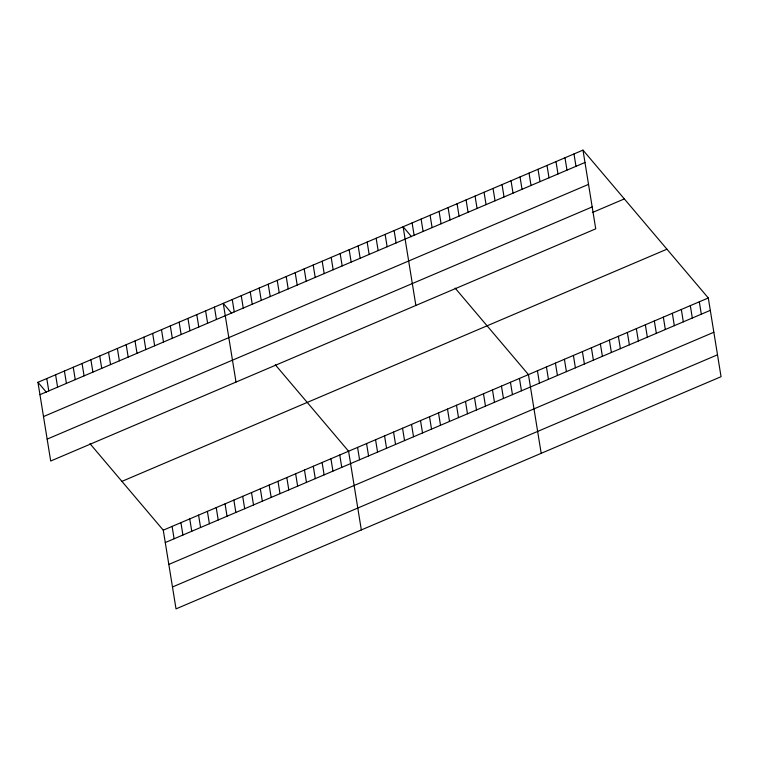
<?xml version="1.0" encoding="UTF-8"?>
<svg xmlns="http://www.w3.org/2000/svg" width="759" height="759" viewBox="0 0 759 759"><rect width="100%" height="100%" fill="white"/><g stroke="black" fill="none" stroke-linecap="round" stroke-linejoin="round"><path stroke-width="1.14" d="M582.978 150.121L595.73 228.829L50.701 461.017L37.95 382.299L582.978 150.121L708.299 297.983L721.05 376.701L176.022 608.879L163.27 530.171L89.96 443.664M39.952 394.671L584.98 162.483M43.5 416.568L588.529 184.38M47.153 439.119L592.181 206.932M592.362 212.539L624.334 198.915M121.914 481.377L666.943 249.189M163.27 530.171L708.299 297.983M165.272 542.543L710.301 310.355M168.821 564.43L713.849 332.252M172.473 586.992L717.502 354.804M411.539 236.675L403.114 226.742L415.866 305.45M455.125 288.107L528.444 374.604L541.186 453.322M231.685 313.296L223.26 303.363L236.011 382.071M275.27 364.728L348.58 451.226L361.331 529.943M37.95 382.299L46.375 392.242M699.305 301.816L701.316 314.188M690.32 305.649L692.322 318.021M681.326 309.482L683.328 321.844M672.332 313.315L674.334 325.677M663.338 317.139L665.339 329.51M654.343 320.972L656.345 333.343M645.349 324.805L647.351 337.176M636.355 328.638L638.357 341M627.361 332.47L629.372 344.833M618.376 336.294L620.378 348.666M609.382 340.127L611.384 352.499M573.984 153.944L575.986 166.316M600.388 343.96L602.39 356.332M564.99 157.777L566.992 170.149M591.394 347.793L593.396 360.155M555.996 161.61L558.007 173.982M582.4 351.616L584.402 363.988M547.002 165.443L549.013 177.815M573.406 355.449L575.407 367.821M538.017 169.276L540.019 181.638M564.411 359.282L566.413 371.654M529.023 173.099L531.025 185.471M555.417 363.115L557.429 375.487M520.029 176.932L522.031 189.304M546.433 366.948L548.434 379.31M511.035 180.765L513.037 193.137M537.438 370.772L539.44 383.143M502.041 184.598L504.042 196.97M493.046 188.431L495.048 200.793M519.45 378.437L521.452 390.809M484.052 192.255L486.064 204.626M510.456 382.27L512.458 394.642M475.058 196.088L477.069 208.459M501.462 386.103L503.464 398.466M466.073 199.921L468.075 212.292M492.468 389.927L494.47 402.298M457.079 203.754L459.081 216.125M483.474 393.76L485.485 406.131M448.085 207.587L450.087 219.949M474.489 397.593L476.491 409.964M439.091 211.41L441.093 223.782M465.495 401.426L467.497 413.797M430.097 215.243L432.099 227.615M456.501 405.259L458.502 417.621M421.103 219.076L423.105 231.448M447.506 409.082L449.508 421.454M412.109 222.909L414.12 235.281M438.512 412.915L440.514 425.287M429.518 416.748L431.52 429.12M394.13 230.565L396.132 242.937M420.524 420.581L422.526 432.953M385.136 234.398L387.137 246.77M411.53 424.414L413.541 436.776M376.141 238.231L378.143 250.603M402.545 428.237L404.547 440.609M367.147 242.064L369.149 254.436M393.551 432.07L395.553 444.442M358.153 245.897L360.155 258.259M384.557 435.903L386.559 448.275M349.159 249.72L351.161 262.092M375.563 439.736L377.565 452.108M340.165 253.553L342.176 265.925M366.569 443.569L368.57 455.931M331.171 257.386L333.182 269.758M357.574 447.393L359.576 459.764M322.186 261.219L324.188 273.591M313.192 265.052L315.194 277.414M339.757 454.992L341.759 467.354M304.198 268.876L306.2 281.247M330.933 458.749L332.935 471.111M295.204 272.709L297.205 285.08M322.11 462.506L324.112 474.878M286.209 276.542L288.211 288.913M313.287 466.263L315.289 478.635M277.215 280.375L279.217 292.737M304.463 470.02L306.465 482.392M268.221 284.208L270.232 296.57M295.64 473.787L297.642 486.149M259.227 288.031L261.238 300.403M286.817 477.544L288.818 489.916M250.242 291.864L252.244 304.236M277.993 481.301L279.995 493.673M241.248 295.697L243.25 308.069M269.16 485.058L271.172 497.43M232.254 299.53L234.256 311.892M260.337 488.824L262.339 501.187M251.514 492.582L253.515 504.944M214.436 307.12L216.438 319.492M242.69 496.339L244.692 508.71M205.613 310.877L207.615 323.249M233.867 500.096L235.869 512.467M196.79 314.634L198.792 327.006M225.043 503.853L227.045 516.224M187.966 318.401L189.968 330.763M216.22 507.619L218.222 519.981M179.143 322.158L181.145 334.52M207.397 511.376L209.399 523.748M170.31 325.915L172.321 338.286M198.573 515.133L200.575 527.505M161.487 329.672L163.489 342.043M189.75 518.89L191.752 531.262M152.663 333.429L154.665 345.8M180.917 522.657L182.928 535.019M143.84 337.195L145.842 349.557M172.094 526.414L174.105 538.776M135.017 340.952L137.018 353.324M126.193 344.709L128.195 357.081M117.37 348.466L119.372 360.838M108.546 352.233L110.548 364.595M99.723 355.99L101.725 368.352M90.9 359.747L92.902 372.119M82.067 363.504L84.078 375.876M73.243 367.261L75.255 379.633M64.42 371.028L66.422 383.39M55.597 374.785L57.599 387.156M46.773 378.542L48.775 390.913"/></g></svg>
